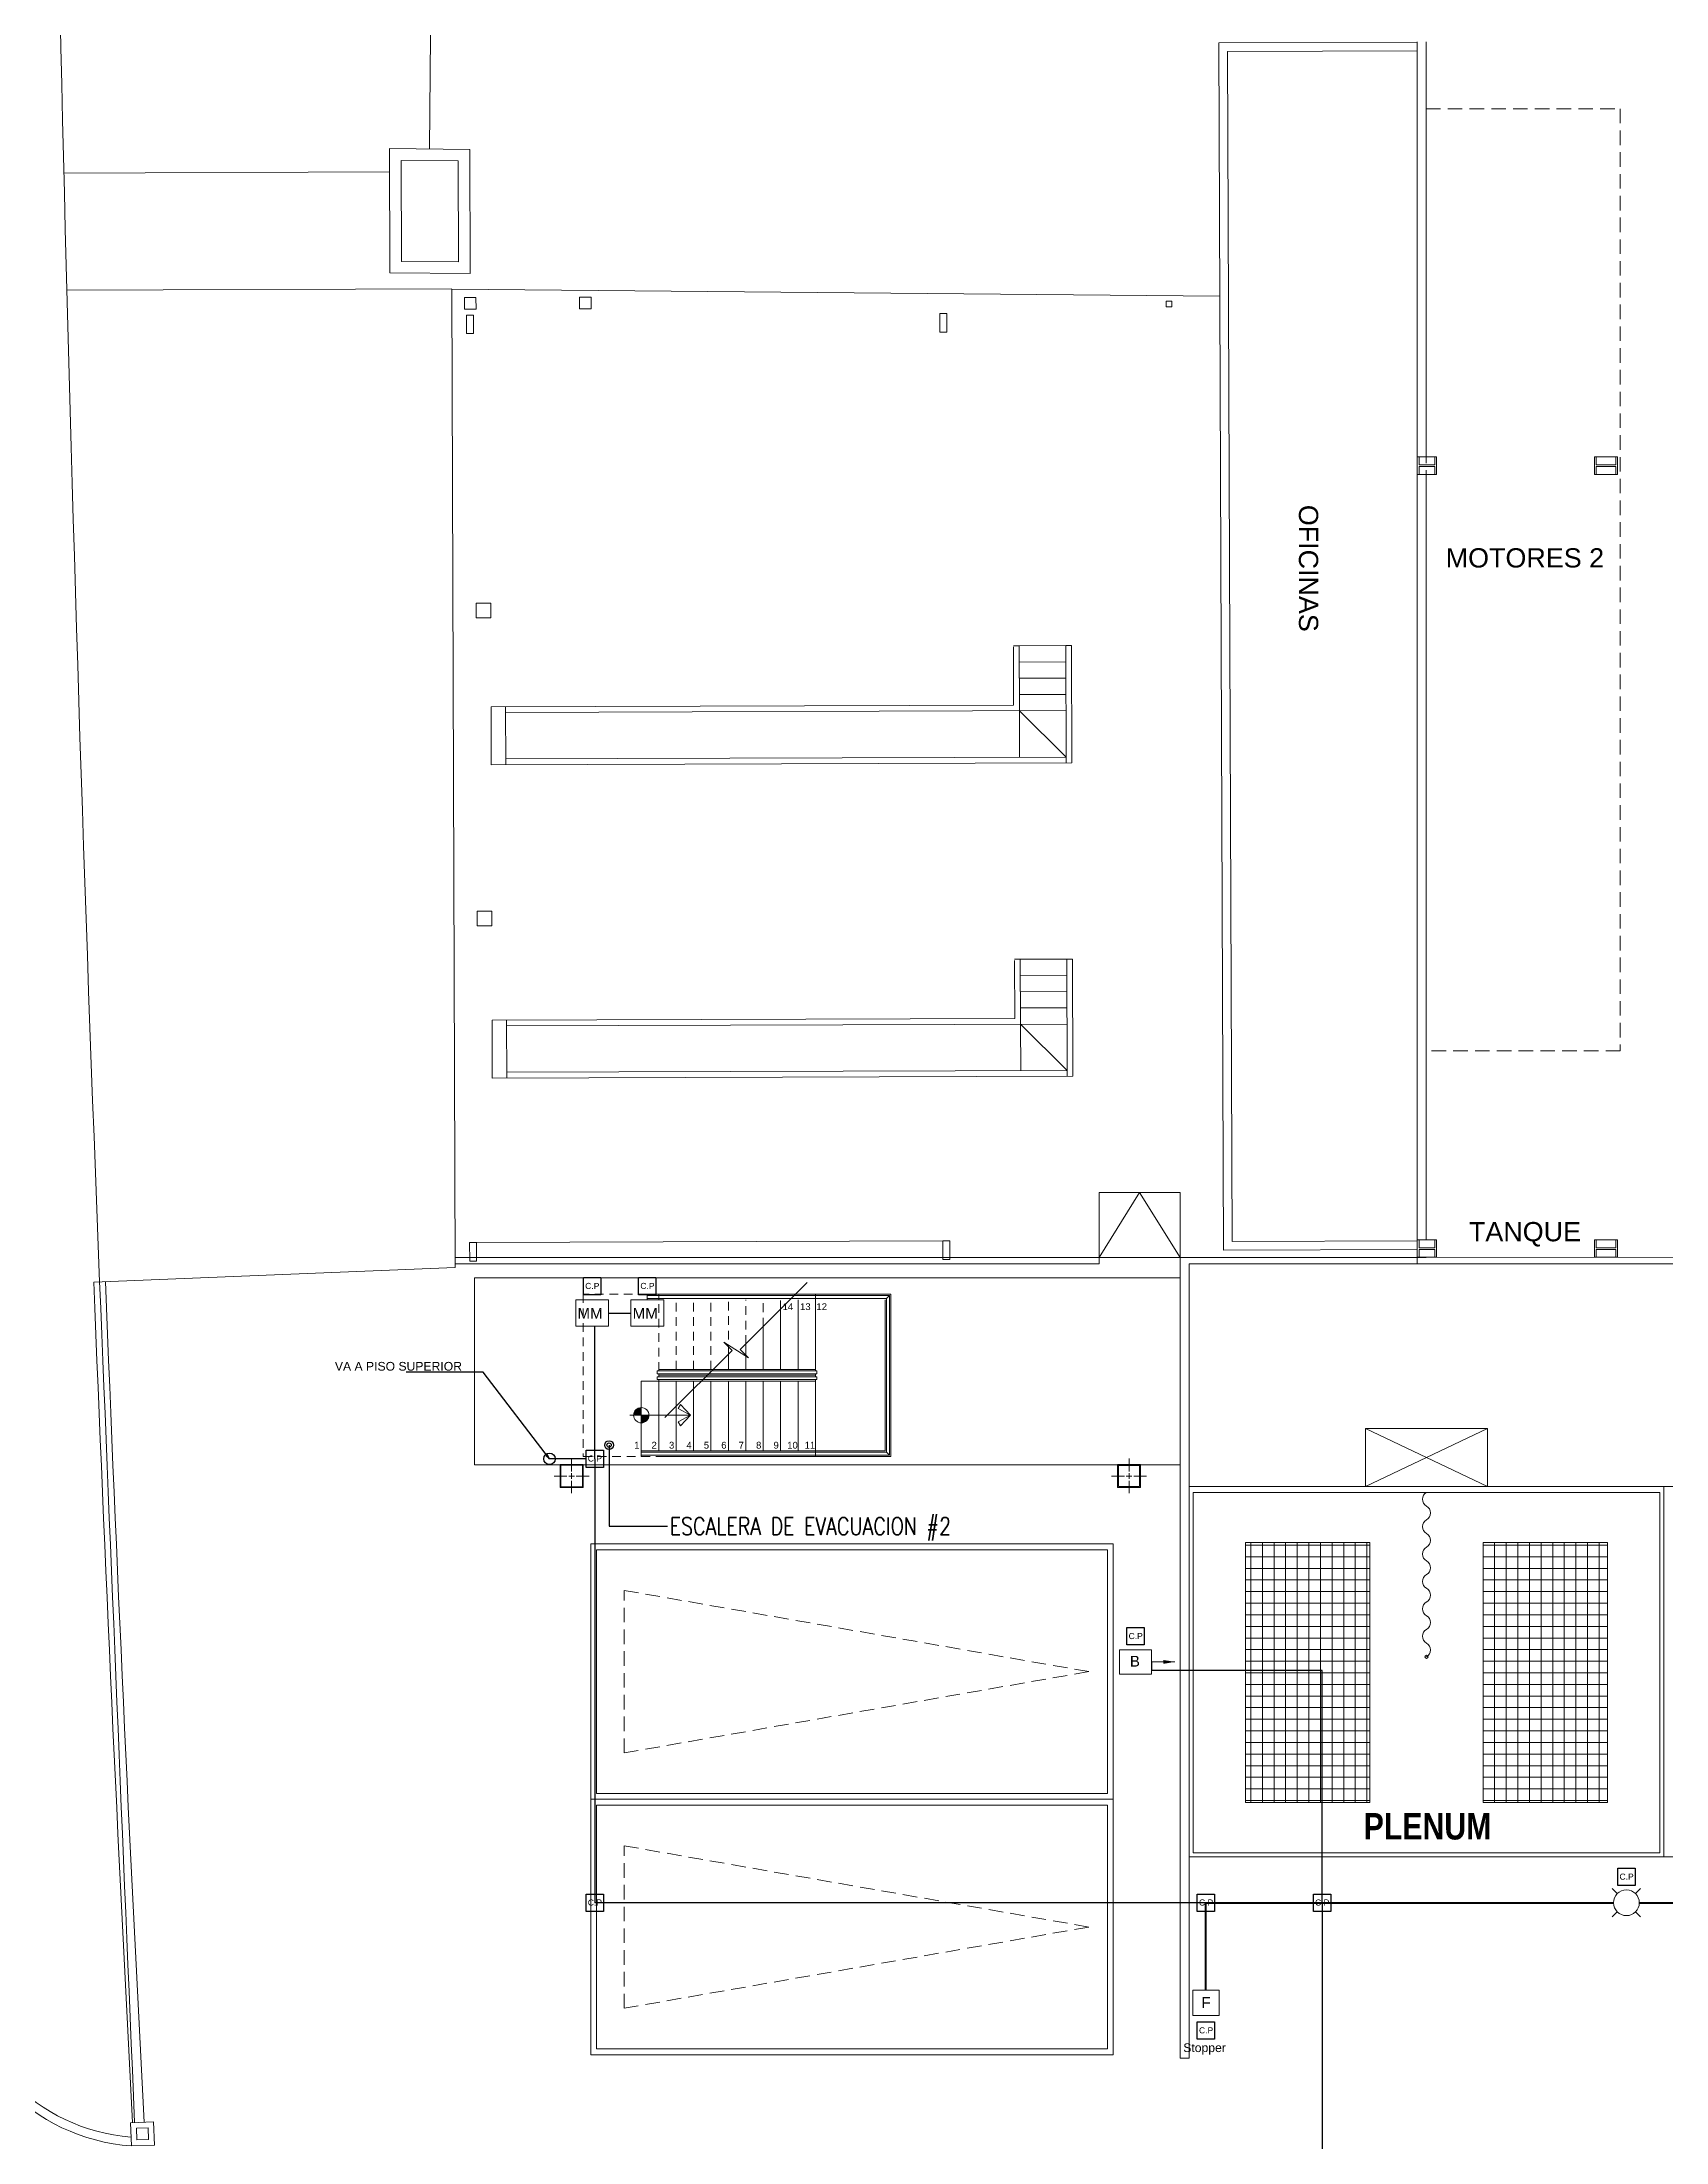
# Model space of a CAD drawing. Header units: millimetres. Extents: x 1010 to 1494, y -119 to 564.
# Drawn here: x 1184.77 to 1212.74, y 41.6 to 77.78 of the extents above; entities that cross this region are included whole.
import ezdxf
from ezdxf.enums import TextEntityAlignment as Align

# ---------------------------------------------------------------- set-up
doc = ezdxf.new("R2010")
doc.units = ezdxf.units.MM
doc.linetypes.add('HIDDEN', pattern=[0.375, 0.25, -0.125])
doc.layers.get('0').update_dxf_attribs({"lineweight": 9})
for name, color, linetype, lineweight in [('Arquitectónico Bloqueado', 9, 'Continuous', 9), ('AS_0', 7, 'Continuous', 9), ('AS_Alarm Components', 7, 'Continuous', 9), ('AS_DETECCION_P2', 7, 'Continuous', 30), ('AS_Text Line', 7, 'Continuous', 9)]:
    doc.layers.add(name, color=color, linetype=linetype, lineweight=lineweight)
doc.styles.add('Arial_400', font='arial.ttf')
doc.styles.add('DING', font='romans.shx', dxfattribs={"width": 0.8})
doc.styles.get("Standard").update_dxf_attribs({"font": 'arial.ttf'})
doc.styles.add('SUB', font='ARIALNB.TTF', dxfattribs={"oblique": 30})
doc.styles.add('SWISS', font='swiss.ttf')
doc.linetypes.add('FENCELINE1', pattern='A,0.25,-0.1,[133,ltypeshp.shx,S=0.1,R=0,X=-0.1,Y=0],-0.1,1', length=1.45)
doc.dimstyles.new('DIM', dxfattribs={"dimscale": 0.15, "dimtxt": 2, "dimasz": 1, "dimexe": 1, "dimexo": 3, "dimgap": 0.25, "dimtad": 1, "dimtih": 1, "dimtoh": 1, "dimzin": 0, "dimdsep": 46, "dimtxsty": 'DING', "dimblk": 'OBLIQUE', "dimcen": 1, "dimdle": 1, "dimadec": 0, "dimazin": 0, "dimtfac": 1, "dimtmove": 0, "dimatfit": 0, "dimldrblk": 'ORIGIN2', "dimfxl": 1, "dimtolj": 1, "dimtzin": 0, "dimarcsym": 0})

# ---------------------------------------------------------------- blocks, each defined once
blk = doc.blocks.new('Caja de Paso')
at = {"layer": 'AS_DETECCION_P2', "color": 1}
blk.add_lwpolyline([(1225.809, 42.937), (1226.109, 42.937), (1226.109, 42.637), (1225.809, 42.637), (1225.809, 42.937)], dxfattribs=at)
at = {"layer": 'AS_0', "color": 1, "linetype": 'Continuous', "style": 'Arial_400'}
blk.add_attdef('C.P', text='', height=0.105, dxfattribs=at).set_placement((1225.962, 42.791), align=Align.MIDDLE_CENTER)
blk = doc.blocks.new('AS_Strobe-CEILING')
at = {"color": 0, "linetype": 'Continuous', "lineweight": 20}
for p, q in [((-0.105, 0.105), (-0.163, 0.163)), ((0.105, 0.105), (0.163, 0.163)), ((-0.105, -0.105), (-0.163, -0.163)), ((0.105, -0.105), (0.163, -0.163))]:
    blk.add_line(p, q, dxfattribs=at)
blk.add_ellipse((0, 0), major_axis=(0.148, 0), ratio=1, dxfattribs=at)
blk = doc.blocks.new('Estcación Manual Alarma')
at = {"layer": 'AS_Alarm Components', "color": 6, "linetype": 'Continuous', "lineweight": 15}
blk.add_lwpolyline([(1256.779, 172.785), (1257.234, 172.785), (1257.234, 172.347), (1256.779, 172.347)], close=True, dxfattribs=at)
at = {"layer": 'AS_Text Line', "color": 6, "linetype": 'Continuous', "lineweight": 15, "style": 'Arial_400'}
blk.add_text('F', height=0.186, dxfattribs=at).set_placement((1256.929, 172.477))
blk = doc.blocks.new('detector de haz p')
at = {"layer": 'AS_Alarm Components', "color": 5, "linetype": 'Continuous', "lineweight": 5}
blk.add_line((1257.704, 175.769), (1257.304, 175.769), dxfattribs=at)
at = {"layer": 'AS_Alarm Components', "color": 5, "linetype": 'Continuous', "lineweight": 15}
blk.add_lwpolyline([(1256.748, 175.978), (1257.304, 175.978), (1257.304, 175.559), (1256.748, 175.559)], close=True, dxfattribs=at)
at = {"layer": 'AS_Alarm Components', "color": 5, "linetype": 'Continuous', "lineweight": 5}
blk.add_solid([(1257.704, 175.769), (1257.503, 175.735), (1257.503, 175.802)], dxfattribs=at)
at = {"layer": 'AS_Alarm Components', "color": 5, "linetype": 'Continuous', "lineweight": 5, "extrusion": (0, 1, 0)}
blk.add_solid([(-1257.704, 0, 175.769), (-1257.503, 0.034, 175.769), (-1257.503, -0.034, 175.769)], dxfattribs=at)
at = {"layer": 'AS_Text Line', "color": 5, "linetype": 'Continuous', "lineweight": 15, "style": 'Arial_400'}
blk.add_text('B', height=0.186, dxfattribs=at).set_placement((1256.929, 175.687))
blk = doc.blocks.new('Módulo de Monitoreo')
at = {"layer": 'AS_0', "color": 6, "linetype": 'Continuous', "lineweight": 15}
blk.add_lwpolyline([(1256.788, 167.947), (1257.354, 167.947), (1257.354, 167.496), (1256.788, 167.496)], close=True, dxfattribs=at)
at = {"layer": 'AS_Text Line', "color": 6, "linetype": 'Continuous', "lineweight": 15, "style": 'Arial_400'}
blk.add_text('MM', height=0.1862, dxfattribs=at).set_placement((1256.819, 167.622))
blk = doc.blocks.new('_Oblique')
at = {"color": 0, "linetype": 'ByBlock', "lineweight": -2}
blk.add_line((-0.5, -0.5), (0.5, 0.5), dxfattribs=at)
blk = doc.blocks.new('_Origin2')
at = {"color": 0, "linetype": 'ByBlock', "lineweight": -2}
blk.add_line((-0.5, 0), (-1, 0), dxfattribs=at)
for radius in [0.5, 0.25]:
    blk.add_circle((0, 0), radius, dxfattribs=at)
blk = doc.blocks.new('Atquitectónico Base 1er Piso')
at = {"layer": 'Arquitectónico Bloqueado', "transparency": 33554534}
h = blk.add_hatch(color=256, dxfattribs=at)
h.dxf.hatch_style = 1
h.paths.add_polyline_path([(1356.962, 54.252), (1356.962, 54.119), (1356.83, 54.119, -0.414211)])
h.paths.add_polyline_path([(1356.962, 54.119), (1357.094, 54.119, -0.414211), (1356.962, 53.987)])
at = {"layer": 'Arquitectónico Bloqueado', "transparency": 33554687}
h = blk.add_hatch(dxfattribs=at)
h.set_pattern_fill('_USER', color=256, scale=0.2, double=1, pattern_type=0)
h.set_pattern_definition([(0, (1263.78998, 28.08028), (0, 0.2), []), (90, (1263.78998, 28.08028), (-0.2, 1e-17), [])])
h.paths.add_polyline_path([(1367.37, 51.925), (1367.37, 47.445), (1369.51, 47.445), (1369.51, 51.925)])
h.paths.add_polyline_path([(1371.46, 51.925), (1371.46, 47.445), (1373.6, 47.445), (1373.6, 51.925)])
at = {"layer": 'Arquitectónico Bloqueado', "linetype": 'FENCELINE1'}
blk.add_line((1353.316, 75.936), (1353.392, 84.365), dxfattribs=at)
at = {"layer": 'Arquitectónico Bloqueado'}
for p, q in [((1370.327, 56.73), (1370.327, 77.78)), ((1370.477, 70.63), (1370.477, 77.78)), ((1352.627, 75.541), (1347.018, 75.522)), ((1353.701, 73.528), (1347.069, 73.506)), ((1366.923, 73.403), (1353.701, 73.522)), ((1353.701, 73.522), (1353.757, 56.662)), ((1370.357, 70.63), (1370.357, 70.495)), ((1370.628, 70.495), (1370.628, 70.63)), ((1373.406, 70.63), (1373.406, 70.495)), ((1373.746, 70.495), (1373.746, 70.63)), ((1370.357, 70.495), (1370.628, 70.495)), ((1370.357, 70.465), (1370.357, 70.33)), ((1370.357, 70.465), (1370.628, 70.465)), ((1370.477, 57.14), (1370.477, 70.33)), ((1370.628, 70.33), (1370.628, 70.465)), ((1373.406, 70.495), (1373.746, 70.495)), ((1373.406, 70.465), (1373.406, 70.33)), ((1373.406, 70.465), (1373.746, 70.465)), ((1373.746, 70.33), (1373.746, 70.465)), ((1363.472, 67.376), (1363.372, 67.376)), ((1363.472, 67.376), (1363.372, 67.376)), ((1363.472, 67.376), (1363.372, 67.376)), ((1363.472, 67.376), (1363.372, 67.376)), ((1363.372, 67.356), (1363.375, 66.356)), ((1363.472, 67.376), (1364.272, 67.379)), ((1363.472, 67.376), (1364.272, 67.379)), ((1363.472, 67.376), (1364.272, 67.379)), ((1363.472, 67.376), (1364.272, 67.379)), ((1363.475, 66.256), (1363.472, 67.376)), ((1363.475, 66.256), (1363.472, 67.376)), ((1364.372, 67.379), (1364.272, 67.379)), ((1364.278, 65.359), (1364.272, 67.379)), ((1364.278, 65.359), (1364.272, 67.379)), ((1364.372, 67.379), (1364.272, 67.379)), ((1364.378, 65.359), (1364.372, 67.379)), ((1364.378, 65.359), (1364.372, 67.379)), ((1363.472, 67.096), (1364.272, 67.099)), ((1363.472, 67.096), (1364.272, 67.099)), ((1363.473, 66.816), (1364.273, 66.819)), ((1363.473, 66.816), (1364.273, 66.819)), ((1354.375, 66.326), (1363.375, 66.356)), ((1354.375, 66.326), (1363.375, 66.356)), ((1354.378, 65.326), (1354.375, 66.326)), ((1354.628, 65.327), (1354.625, 66.327)), ((1354.625, 66.227), (1364.275, 66.259)), ((1354.625, 66.227), (1364.275, 66.259)), ((1363.474, 66.536), (1364.274, 66.539)), ((1363.474, 66.536), (1364.274, 66.539)), ((1363.478, 65.456), (1363.475, 66.256)), ((1363.475, 66.256), (1364.278, 65.459)), ((1363.478, 65.456), (1363.475, 66.256)), ((1363.475, 66.256), (1364.278, 65.459)), ((1354.378, 65.326), (1364.378, 65.359)), ((1354.628, 65.427), (1364.278, 65.459)), ((1354.628, 65.427), (1364.278, 65.459)), ((1363.489, 61.976), (1363.389, 61.976)), ((1363.489, 61.976), (1363.389, 61.976)), ((1363.389, 61.956), (1363.393, 60.956)), ((1363.489, 61.976), (1364.289, 61.979)), ((1363.489, 61.976), (1364.289, 61.979)), ((1363.489, 61.976), (1364.289, 61.979)), ((1363.489, 61.976), (1364.289, 61.979)), ((1363.493, 60.856), (1363.489, 61.976)), ((1363.493, 60.856), (1363.489, 61.976)), ((1364.389, 61.979), (1364.289, 61.979)), ((1364.296, 59.959), (1364.289, 61.979)), ((1364.296, 59.959), (1364.289, 61.979)), ((1364.389, 61.979), (1364.289, 61.979)), ((1364.396, 59.959), (1364.389, 61.979)), ((1364.396, 59.959), (1364.389, 61.979)), ((1363.49, 61.696), (1364.29, 61.699)), ((1363.49, 61.696), (1364.29, 61.699)), ((1363.491, 61.416), (1364.291, 61.419)), ((1363.491, 61.416), (1364.291, 61.419)), ((1354.393, 60.926), (1363.393, 60.956)), ((1354.393, 60.926), (1363.393, 60.956)), ((1354.396, 59.926), (1354.393, 60.926)), ((1354.646, 59.927), (1354.643, 60.927)), ((1354.643, 60.827), (1364.293, 60.859)), ((1354.643, 60.827), (1364.293, 60.859)), ((1363.492, 61.136), (1364.292, 61.139)), ((1363.492, 61.136), (1364.292, 61.139)), ((1363.496, 60.056), (1363.493, 60.856)), ((1363.493, 60.856), (1364.296, 60.059)), ((1363.496, 60.056), (1363.493, 60.856)), ((1363.493, 60.856), (1364.296, 60.059)), ((1354.396, 59.926), (1364.396, 59.959)), ((1354.646, 60.027), (1364.296, 60.059)), ((1354.646, 60.027), (1364.296, 60.059)), ((1364.845, 56.835), (1365.545, 57.954)), ((1365.545, 57.954), (1366.245, 56.835)), ((1364.845, 56.835), (1353.756, 56.835)), ((1353.756, 56.835), (1353.757, 56.73)), ((1362.155, 57.122), (1354.125, 57.095)), ((1364.845, 56.73), (1364.845, 56.835)), ((1364.845, 56.835), (1366.245, 56.835)), ((1370.477, 56.835), (1366.245, 56.835)), ((1366.245, 43.04), (1366.245, 56.835)), ((1370.357, 57.14), (1370.357, 57.005)), ((1370.357, 57.005), (1370.628, 57.005)), ((1370.357, 56.975), (1370.357, 56.84)), ((1370.357, 56.975), (1370.628, 56.975)), ((1392.191, 56.867), (1370.477, 56.835)), ((1370.477, 56.835), (1370.477, 56.84)), ((1370.628, 57.005), (1370.628, 57.14)), ((1370.628, 56.84), (1370.628, 56.975)), ((1373.406, 57.14), (1373.406, 57.005)), ((1373.406, 57.005), (1373.746, 57.005)), ((1373.406, 56.975), (1373.406, 56.84)), ((1373.406, 56.975), (1373.746, 56.975)), ((1373.746, 57.005), (1373.746, 57.14)), ((1373.746, 56.84), (1373.746, 56.975)), ((1353.757, 56.662), (1347.533, 56.414)), ((1364.845, 56.73), (1353.757, 56.73)), ((1354.087, 56.485), (1354.087, 53.266)), ((1366.241, 56.485), (1354.087, 56.485)), ((1370.327, 56.73), (1366.395, 56.73)), ((1366.395, 46.51), (1366.395, 56.73)), ((1392.191, 56.717), (1370.327, 56.73)), ((1357.062, 56.107), (1357.062, 56.207)), ((1361.262, 56.207), (1357.062, 56.207)), ((1361.237, 56.182), (1357.062, 56.182)), ((1361.187, 56.132), (1357.062, 56.132)), ((1357.262, 56.182), (1357.262, 56.207)), ((1357.262, 56.182), (1357.262, 56.132)), ((1357.262, 56.107), (1357.262, 56.132)), ((1359.662, 54.907), (1359.662, 56.107)), ((1359.962, 56.182), (1359.962, 56.207)), ((1359.962, 56.132), (1359.962, 56.182)), ((1359.962, 56.107), (1359.962, 56.132)), ((1359.962, 54.882), (1359.962, 56.107)), ((1361.162, 53.507), (1361.162, 56.107)), ((1361.187, 56.132), (1361.237, 56.182)), ((1361.187, 53.482), (1361.187, 56.132)), ((1361.237, 53.432), (1361.237, 56.182)), ((1361.262, 53.407), (1361.262, 56.207)), ((1359.362, 54.907), (1359.362, 55.947)), ((1359.062, 54.907), (1359.062, 55.647)), ((1358.462, 54.907), (1358.462, 55.174)), ((1358.762, 54.907), (1358.762, 55.347)), ((1356.962, 53.507), (1356.962, 54.707)), ((1356.962, 54.707), (1359.962, 54.707)), ((1357.237, 54.832), (1357.237, 54.882)), ((1357.237, 54.882), (1359.987, 54.882)), ((1357.237, 54.832), (1359.987, 54.832)), ((1357.237, 54.732), (1357.237, 54.782)), ((1357.237, 54.782), (1359.987, 54.782)), ((1357.237, 54.732), (1359.987, 54.732)), ((1357.262, 54.907), (1359.962, 54.907)), ((1357.262, 54.782), (1357.262, 54.832)), ((1357.262, 54.807), (1359.962, 54.807)), ((1357.262, 53.507), (1357.262, 54.732)), ((1357.562, 53.507), (1357.562, 54.707)), ((1357.862, 53.507), (1357.862, 54.707)), ((1358.162, 53.507), (1358.162, 54.707)), ((1358.462, 53.507), (1358.462, 54.707)), ((1358.762, 53.507), (1358.762, 54.707)), ((1359.062, 53.507), (1359.062, 54.707)), ((1359.362, 53.507), (1359.362, 54.707)), ((1359.662, 53.507), (1359.662, 54.707)), ((1359.962, 54.782), (1359.962, 54.832)), ((1359.962, 53.507), (1359.962, 54.732)), ((1359.987, 54.832), (1359.987, 54.882)), ((1359.987, 54.732), (1359.987, 54.782)), ((1357.595, 54.235), (1357.636, 54.302)), ((1357.636, 54.302), (1357.812, 54.119)), ((1357.812, 54.119), (1356.762, 54.119)), ((1357.812, 54.119), (1357.595, 54.235)), ((1357.812, 54.119), (1357.595, 54.004)), ((1357.595, 54.004), (1357.636, 53.937)), ((1357.636, 53.937), (1357.812, 54.119)), ((1369.435, 52.89), (1371.535, 53.89)), ((1369.435, 53.89), (1371.535, 52.89)), ((1366.241, 53.266), (1354.087, 53.266)), ((1355.762, 53.151, 99.842), (1355.762, 53.375, 99.842)), ((1356.962, 53.507), (1361.162, 53.507)), ((1356.962, 53.482), (1356.962, 53.507)), ((1356.962, 53.482), (1361.187, 53.482)), ((1356.962, 53.482), (1356.962, 53.432)), ((1356.962, 53.432), (1361.237, 53.432)), ((1356.962, 53.407), (1356.962, 53.432)), ((1357.262, 53.407), (1361.262, 53.407)), ((1359.962, 53.482), (1359.962, 53.507)), ((1359.962, 53.482), (1359.962, 53.432)), ((1359.962, 53.407), (1359.962, 53.432)), ((1361.237, 53.432), (1361.187, 53.482)), ((1365.362, 53.151, 99.842), (1365.362, 53.375, 99.842)), ((1355.682, 53.071, 99.842), (1355.462, 53.071, 99.842)), ((1355.812, 53.071, 99.842), (1355.712, 53.071, 99.842)), ((1355.762, 53.021, 99.842), (1355.762, 53.121, 99.842)), ((1355.762, 52.775, 99.842), (1355.762, 52.991, 99.842)), ((1356.062, 53.071, 99.842), (1355.842, 53.071, 99.842)), ((1365.282, 53.071, 99.842), (1365.062, 53.071, 99.842)), ((1365.412, 53.071, 99.842), (1365.312, 53.071, 99.842)), ((1365.362, 53.021, 99.842), (1365.362, 53.121, 99.842)), ((1365.362, 52.775, 99.842), (1365.362, 52.991, 99.842)), ((1365.662, 53.071, 99.842), (1365.442, 53.071, 99.842)), ((1366.395, 52.89), (1374.575, 52.89)), ((1366.395, 46.51), (1366.395, 52.89)), ((1367.868, 52.89, 99.842), (1388.703, 52.89, 99.842)), ((1374.575, 46.51), (1374.575, 52.89)), ((1374.575, 52.89), (1374.575, 46.51)), ((1366.465, 46.58), (1366.465, 52.79)), ((1366.465, 52.79), (1374.505, 52.79)), ((1374.505, 52.79), (1374.505, 46.58)), ((1374.575, 46.51), (1366.395, 46.51)), ((1366.395, 43.04), (1366.395, 46.51)), ((1374.505, 46.58), (1366.465, 46.58)), ((1382.755, 46.51), (1374.575, 46.51)), ((1366.395, 43.04), (1366.245, 43.04))]:
    blk.add_line(p, q, dxfattribs=at)
at = {"layer": 'Arquitectónico Bloqueado', "linetype": 'HIDDEN', "ltscale": 0.6}
for p, q in [((1355.962, 56.207), (1355.962, 53.407)), ((1357.062, 56.207), (1355.962, 56.207)), ((1357.262, 54.882), (1357.262, 56.107)), ((1357.562, 54.907), (1357.562, 56.107)), ((1357.862, 54.907), (1357.862, 56.107)), ((1358.162, 54.907), (1358.162, 56.107)), ((1358.462, 55.174), (1358.462, 56.107)), ((1358.762, 55.347), (1358.762, 56.107)), ((1359.062, 55.647), (1359.062, 56.107)), ((1359.362, 55.947), (1359.362, 56.107)), ((1355.962, 53.407), (1357.262, 53.407))]:
    blk.add_line(p, q, dxfattribs=at)
at = {"layer": 'Arquitectónico Bloqueado', "linetype": 'HIDDEN'}
for p, q in [((1356.667, 51.101, 199.683), (1364.667, 49.701, 199.683)), ((1356.667, 48.301, 199.683), (1356.667, 51.101, 199.683)), ((1364.667, 49.701, 199.683), (1356.667, 48.301, 199.683)), ((1356.667, 46.701, 199.683), (1364.667, 45.301, 199.683)), ((1356.667, 43.901, 199.683), (1356.667, 46.701, 199.683)), ((1364.667, 45.301, 199.683), (1356.667, 43.901, 199.683))]:
    blk.add_line(p, q, dxfattribs=at)
at = {"layer": 'Arquitectónico Bloqueado', "elevation": 99.842}
for points in [[(1348.179, 41.529, -0.37809), (1345.05, 44.732, -0.009515), (1343.575, 96.386, -0.006652), (1343.648, 115.461, -0.360031), (1345.706, 117.863), (1351.049, 119.021)], [(1348.173, 41.68, -0.376546), (1345.199, 44.739, -0.009515), (1343.725, 96.388, -0.006652), (1343.798, 115.458, -0.360407), (1345.734, 117.716), (1351.081, 118.875)]]:
    blk.add_lwpolyline(points, format="xyb", dxfattribs=at)
at = {"layer": 'Arquitectónico Bloqueado'}
for points in [[(1347.633, 56.418, -0.007922), (1346.675, 96.45, -0.007055), (1346.768, 116.594), (1351.21, 117.556), (1391.289, 117.583)], [(1348.199, 41.93, -0.003304), (1347.533, 56.414)], [(1348.235, 41.932, -0.000433), (1347.633, 56.418)], [(1348.399, 41.938, -0.003285), (1347.733, 56.422)]]:
    blk.add_lwpolyline(points, format="xyb", dxfattribs=at)
for points in [[(1370.327, 56.973), (1366.988, 56.962), (1366.906, 77.768), (1370.327, 77.779)], [(1370.327, 57.123), (1367.137, 57.113), (1367.057, 77.618), (1370.328, 77.629)], [(1354.013, 73.789), (1354.006, 75.93), (1352.626, 75.942), (1352.633, 73.802), (1354.013, 73.789)], [(1357.37, 54.082), (1358.524, 55.236), (1358.382, 55.379), (1358.808, 55.108), (1358.666, 55.25), (1359.819, 56.404)]]:
    blk.add_lwpolyline(points, dxfattribs=at)
at = {"layer": 'Arquitectónico Bloqueado', "linetype": 'HIDDEN'}
blk.add_lwpolyline([(1373.822, 60.4), (1370.477, 60.4), (1370.477, 76.629), (1373.822, 76.629)], close=True, dxfattribs=at)
at = {"layer": 'Arquitectónico Bloqueado'}
for points in [[(1353.812, 73.991), (1353.806, 75.731), (1352.826, 75.74), (1352.832, 74)], [(1353.914, 73.375), (1353.915, 73.175), (1354.115, 73.176), (1354.114, 73.376)], [(1355.899, 73.381), (1355.9, 73.181), (1356.1, 73.182), (1356.099, 73.382)], [(1362.103, 73.102), (1362.104, 72.782), (1362.224, 72.782), (1362.223, 73.102)], [(1366.002, 73.315), (1366.002, 73.215), (1366.102, 73.215), (1366.102, 73.315)], [(1353.953, 73.075), (1353.954, 72.755), (1354.074, 72.755), (1354.073, 73.075)], [(1370.327, 70.33), (1370.658, 70.33), (1370.658, 70.63), (1370.327, 70.63)], [(1373.376, 70.33), (1373.776, 70.33), (1373.776, 70.63), (1373.376, 70.63)], [(1354.119, 68.108), (1354.12, 67.858), (1354.37, 67.859), (1354.369, 68.109)], [(1354.137, 62.801), (1354.137, 62.551), (1354.387, 62.551), (1354.387, 62.801)], [(1364.845, 56.835), (1366.245, 56.835), (1366.245, 57.954), (1364.845, 57.954)], [(1354.005, 57.095), (1354.006, 56.775), (1354.126, 56.775), (1354.125, 57.095)], [(1362.155, 57.122), (1362.156, 56.802), (1362.276, 56.802), (1362.275, 57.122)], [(1370.327, 56.84), (1370.658, 56.84), (1370.658, 57.14), (1370.327, 57.14)], [(1373.376, 56.84), (1373.776, 56.84), (1373.776, 57.14), (1373.376, 57.14)], [(1369.435, 53.89), (1369.435, 52.89), (1371.535, 52.89), (1371.535, 53.89)], [(1367.37, 47.445), (1369.51, 47.445), (1369.51, 51.925), (1367.37, 51.925)], [(1373.6, 47.445), (1371.46, 47.445), (1371.46, 51.925), (1373.6, 51.925)]]:
    blk.add_lwpolyline(points, close=True, dxfattribs=at)
for points, elevation in [([(1355.562, 52.871), (1355.962, 52.871), (1355.962, 53.271), (1355.562, 53.271)], 99.842), ([(1355.562, 52.871), (1355.962, 52.871), (1355.962, 53.271), (1355.562, 53.271)], 99.842), ([(1355.562, 52.871), (1355.962, 52.871), (1355.962, 53.271), (1355.562, 53.271)], 99.842), ([(1356.09, 47.501), (1365.09, 47.501), (1365.09, 51.901), (1356.09, 51.901)], 199.683), ([(1356.19, 47.601), (1364.99, 47.601), (1364.99, 51.801), (1356.19, 51.801)], 199.683), ([(1356.09, 43.101), (1365.09, 43.101), (1365.09, 47.501), (1356.09, 47.501)], 199.683), ([(1356.19, 43.201), (1364.99, 43.201), (1364.99, 47.401), (1356.19, 47.401)], 199.683), ([(1348.275, 41.633), (1348.266, 41.833), (1348.466, 41.841), (1348.474, 41.641)], 99.842)]:
    blk.add_lwpolyline(points, close=True, dxfattribs=dict(at, elevation=elevation))
at = {"layer": 'Arquitectónico Bloqueado', "elevation": 99.842}
for points in [[(1355.574, 53.259), (1355.95, 53.259), (1355.95, 52.883), (1355.574, 52.883), (1355.574, 53.259)], [(1365.162, 53.271), (1365.562, 53.271), (1365.562, 52.871), (1365.162, 52.871), (1365.162, 53.271)], [(1365.162, 53.271), (1365.562, 53.271), (1365.562, 52.871), (1365.162, 52.871), (1365.162, 53.271)], [(1365.162, 53.271), (1365.562, 53.271), (1365.562, 52.871), (1365.162, 52.871), (1365.162, 53.271)], [(1365.181, 53.252), (1365.543, 53.252), (1365.543, 52.89), (1365.181, 52.89), (1365.181, 53.252)], [(1365.181, 53.252), (1365.543, 53.252), (1365.543, 52.89), (1365.181, 52.89), (1365.181, 53.252)], [(1348.179, 41.529), (1348.163, 41.929), (1348.562, 41.945), (1348.578, 41.545), (1348.179, 41.529)]]:
    blk.add_lwpolyline(points, dxfattribs=at)
at = {"layer": 'Arquitectónico Bloqueado'}
for centre, radius in [((1356.962, 54.119), 0.132), ((1370.485, 49.956), 0.0263)]:
    blk.add_circle(centre, radius, dxfattribs=at)
for centre, start, end in [((1370.552, 52.672), 119.72, 240.28), ((1370.417, 52.435), 299.72, 60.28), ((1370.552, 52.199), 119.72, 240.28), ((1370.552, 51.727), 119.72, 240.28), ((1370.417, 51.963), 299.72, 60.28), ((1370.417, 51.491), 299.72, 60.28), ((1370.552, 51.255), 119.72, 240.28), ((1370.417, 51.019), 299.72, 60.28), ((1370.552, 50.783), 119.72, 240.28), ((1370.417, 50.547), 299.72, 60.28), ((1370.552, 50.311), 119.72, 240.28), ((1370.417, 50.074), 299.72, 60.28)]:
    blk.add_arc(centre, 0.136, start, end, dxfattribs=at)
at = {"layer": 'Arquitectónico Bloqueado', "style": 'SWISS'}
blk.add_text('OFICINAS', height=0.3316, rotation=270, dxfattribs=at).set_placement((1368.288, 69.805))
at = {"layer": 'Arquitectónico Bloqueado'}
for s, height, style, p in [('TANQUE', 0.3316, 'SWISS', (1371.216, 57.116)), ('PLENUM', 0.4549, 'SUB', (1369.403, 46.809))]:
    blk.add_text(s, height=height, dxfattribs=dict(at, style=style)).set_placement(p)
at = {"layer": 'Arquitectónico Bloqueado', "style": 'SWISS'}
for s, height, p in [('14', 0.1168, (1359.487, 55.931, -99.842)), ('13', 0.1168, (1359.787, 55.931, -99.842)), ('12', 0.1168, (1360.069, 55.931, -99.842)), ('1', 0.117, (1356.884, 53.544)), ('2', 0.117, (1357.184, 53.544)), ('3', 0.117, (1357.484, 53.544)), ('4', 0.117, (1357.784, 53.544)), ('5', 0.117, (1358.084, 53.544)), ('6', 0.117, (1358.384, 53.544)), ('7', 0.117, (1358.684, 53.544)), ('8', 0.117, (1358.984, 53.544)), ('9', 0.117, (1359.284, 53.544)), ('10', 0.1168, (1359.566, 53.544)), ('11', 0.1168, (1359.866, 53.544))]:
    blk.add_text(s, height=height, rotation=359.9132, dxfattribs=at).set_placement(p, align=Align.CENTER)
at = {"layer": 'Arquitectónico Bloqueado', "insert": (1370.816, 69.057), "char_height": 0.3316, "attachment_point": 1, "style": 'SWISS'}
blk.add_mtext_dynamic_manual_height_columns('MOTORES 2', width=5.06433, gutter_width=1, heights=[0], dxfattribs=at)
at = {"layer": 'Arquitectónico Bloqueado', "insert": (1357.451, 52.358, 199.683), "char_height": 0.3, "width": 6.12176, "attachment_point": 1, "style": 'DING'}
blk.add_mtext('\\A1;ESCALERA DE EVACUACION #2', dxfattribs=at)
at = {"layer": 'Arquitectónico Bloqueado', "annotation_type": 0, "has_hookline": 1, "hookline_direction": 0, "text_width": 5.474}
blk.add_leader([(1356.406, 53.605, 199.683), (1356.406, 52.208, 199.683), (1357.413, 52.208, 199.683)], dimstyle='DIM', override={"dimgap": 0.25, "dimtad": 0}, dxfattribs=at)
blk = doc.blocks.new('Arquitectónico Base 1er Piso')
at = {"layer": 'AS_DETECCION_P2'}
blk.add_blockref('Atquitectónico Base 1er Piso', (0, 0), dxfattribs=at)

msp = doc.modelspace()

# ---------------------------------------------------------------- hatches: boundary and pattern name
at = {"layer": 'AS_DETECCION_P2', "transparency": 33554687}
h = msp.add_hatch(color=256, dxfattribs=at)
h.dxf.hatch_style = 1
h.paths.add_polyline_path([(1193.51297, 53.36881), (1193.47962, 53.43698), (1193.45581, 53.41873)])

# ---------------------------------------------------------------- linework, layer by layer
at = {"layer": 'AS_DETECCION_P2', "color": 5}
for p, q in [((1194.52875, 55.87926), (1194.9128, 55.87926)), ((1194.29106, 53.36881), (1194.29106, 55.65398)), ((1194.14106, 53.36881), (1193.51297, 53.36881)), ((1194.29106, 53.36881), (1194.29106, 45.71885)), ((1203.88226, 49.86885), (1203.88226, 49.71885)), ((1206.81733, 49.71885), (1203.88226, 49.71885)), ((1206.81733, 45.71885), (1206.81733, 49.71885)), ((1206.81733, 45.71885), (1206.81733, 36.71885))]:
    msp.add_line(p, q, dxfattribs=at)
at = {"layer": 'AS_DETECCION_P2'}
msp.add_lwpolyline([(1193.51297, 53.36881), (1192.36832, 54.86237), (1191.04508, 54.86237)], dxfattribs=at)
msp.add_lwpolyline([(1193.47962, 53.43698), (1193.45581, 53.41873), (1193.51297, 53.36881)], close=True, dxfattribs=at)
at = {"layer": 'AS_DETECCION_P2', "color": 5}
msp.add_lwpolyline([(1204.81733, 45.71885), (1194.29106, 45.71885)], dxfattribs=at)
at = {"layer": 'AS_DETECCION_P2', "color": 5, "linetype": 'Continuous', "lineweight": 50}
for points in [[(1204.81733, 44.21448), (1204.81733, 45.71885)], [(1204.81733, 45.71885), (1211.8381, 45.71885)], [(1212.28153, 45.71885), (1251.12858, 45.71885)]]:
    msp.add_lwpolyline(points, dxfattribs=at)
at = {"layer": 'AS_DETECCION_P2', "color": 5}
msp.add_circle((1193.51297, 53.36881), 0.099, dxfattribs=at)

# ---------------------------------------------------------------- block references
at = {"layer": 'Arquitectónico Bloqueado'}
msp.add_blockref('Arquitectónico Base 1er Piso', (-161.86899, 0), dxfattribs=at)
at = {"layer": 'AS_DETECCION_P2', "color": 1}
for p in [(-31.71323, 13.5559), (-30.76309, 13.5559), (-31.66788, 10.58226), (-22.35448, 7.52315), (-13.89912, 3.37749), (-31.66788, 2.93231), (-21.14161, 2.93231), (-19.14161, 2.93231), (-21.14161, 0.72928)]:
    msp.add_blockref('Caja de Paso', p, dxfattribs=at).add_auto_attribs({'C.P': 'C.P'})
at = {"layer": 'AS_DETECCION_P2', "color": 5}
for name, p in [('Módulo de Monitoreo', (-62.82541, -111.84204)), ('Módulo de Monitoreo', (-61.87527, -111.84204)), ('detector de haz p', (-53.42167, -125.89974)), ('Estcación Manual Alarma', (-52.18903, -128.57028))]:
    msp.add_blockref(name, p, dxfattribs=at)
at = {"layer": 'AS_DETECCION_P2', "color": 1, "linetype": 'Continuous', "xscale": 1.5, "yscale": 1.5, "zscale": 1.5}
msp.add_blockref('AS_Strobe-CEILING', (1212.05982, 45.71885), dxfattribs=at)

# ---------------------------------------------------------------- texts
at = {"layer": 'AS_DETECCION_P2', "insert": (1189.81567, 55.03726), "char_height": 0.15, "attachment_point": 1}
msp.add_mtext_dynamic_manual_height_columns('VA A PISO SUPERIOR', width=2.2688144, gutter_width=12.5, heights=[0], dxfattribs=at)
at = {"layer": 'AS_DETECCION_P2', "color": 5, "insert": (1204.42716, 43.29645), "char_height": 0.15, "attachment_point": 1}
msp.add_mtext_dynamic_manual_height_columns('Stopper', width=4.509064, gutter_width=12.5, heights=[0], dxfattribs=at)

doc.saveas('drawing.dxf')
